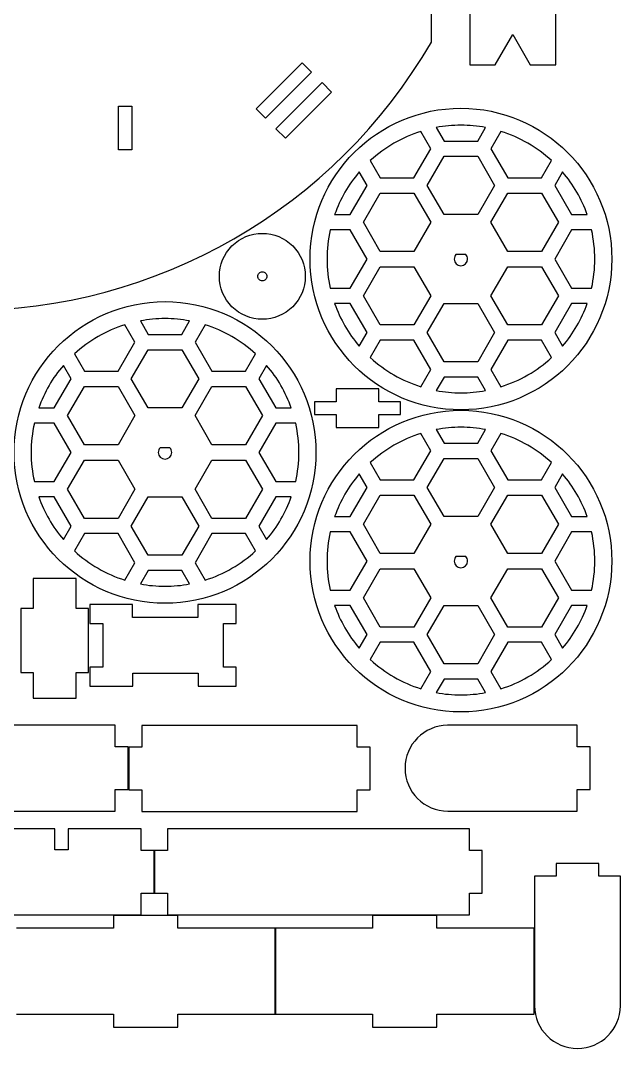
# Model space of a CAD drawing. Extents: x 10 to 279, y 19 to 440.
# Drawn here: x 131 to 269.9, y 19.1 to 257.3 of the extents above; entities that cross this region are included whole.
import ezdxf

# ---------------------------------------------------------------- set-up
doc = ezdxf.new("R2010")
doc.units = 0
doc.layers.add('Layer_1', color=7, linetype='CONTINUOUS')

msp = doc.modelspace()

# ---------------------------------------------------------------- linework, layer by layer
at = {"layer": 'Layer_1', "color": 7}
for p, q in [((235.04989, 326.94985), (235.04989, 247.04985)), ((254.94997, 247.04985), (254.94997, 326.94985)), ((226.14999, 252.24879), (226.14999, 309.90005)), ((240.95856, 247.04985), (245.00018, 254.04995)), ((245.00018, 254.04995), (249.04126, 247.04985)), ((185.5526, 236.82023), (196.229912, 247.497542)), ((196.229912, 247.497542), (198.421943, 245.305511)), ((235.04989, 247.04985), (240.95856, 247.04985)), ((249.04126, 247.04985), (254.94997, 247.04985)), ((198.421943, 245.305511), (187.744631, 234.628199)), ((190.159952, 232.212878), (200.837264, 242.89019)), ((203.029295, 240.698159), (192.351983, 230.020847)), ((200.837264, 242.89019), (203.029295, 240.698159)), ((153.65023, 237.3999), (156.75023, 237.3999)), ((153.65023, 227.2999), (153.65023, 237.3999)), ((156.75023, 237.3999), (156.75023, 227.2999)), ((187.744631, 234.628199), (185.5526, 236.82023)), ((192.351983, 230.020847), (190.159952, 232.212878)), ((226.03223, 227.57912), (223.71687, 231.589657)), ((227.2919, 232.482022), (229.10002, 229.350122)), ((233.00016, 233.012158), (233.00016, 233.012158)), ((236.89979, 229.350122), (238.7084, 232.482022)), ((242.28294, 231.589657), (239.96758, 227.57912)), ((242.28294, 231.589657), (242.28294, 231.589657)), ((229.10002, 229.350122), (236.89979, 229.350122)), ((156.75023, 227.2999), (153.65023, 227.2999)), ((222.13208, 220.824362), (226.03223, 227.57912)), ((239.96758, 227.57912), (243.86772, 220.824362)), ((212.01698, 224.834899), (214.33234, 220.824362)), ((225.20005, 219.052444), (229.09999, 225.807348)), ((229.09999, 225.807348), (236.89988, 225.807348)), ((236.89988, 225.807348), (240.79983, 219.052444)), ((251.66746, 220.824362), (253.98335, 224.834899)), ((211.26452, 219.05237), (209.4564, 222.18479)), ((256.5439, 222.18479), (254.73528, 219.05237)), ((256.5439, 222.18479), (256.5439, 222.18479)), ((214.33234, 220.824362), (222.13208, 220.824362)), ((243.86772, 220.824362), (251.66746, 220.824362)), ((207.3649, 212.297586), (211.26452, 219.05237)), ((210.43247, 210.526627), (214.33242, 217.28153)), ((214.33242, 217.28153), (222.13231, 217.28153)), ((222.13231, 217.28153), (226.03225, 210.526627)), ((229.09999, 212.297541), (225.20005, 219.052444)), ((240.79983, 219.052444), (236.89988, 212.297541)), ((239.96763, 210.526627), (243.86757, 217.28153)), ((243.86757, 217.28153), (251.66746, 217.28153)), ((251.66746, 217.28153), (255.56741, 210.526627)), ((254.73528, 219.05237), (258.63491, 212.297586)), ((203.74764, 212.297586), (207.3649, 212.297586)), ((236.89988, 212.297541), (229.09999, 212.297541)), ((258.63491, 212.297586), (262.25217, 212.297586)), ((214.33242, 203.771723), (210.43247, 210.526627)), ((226.03225, 210.526627), (222.13231, 203.771723)), ((243.86757, 203.771723), (239.96763, 210.526627)), ((255.56741, 210.526627), (251.66746, 203.771723)), ((207.3649, 208.754618), (202.73267, 208.754618)), ((211.26452, 201.999834), (207.3649, 208.754618)), ((258.63491, 208.755113), (254.73528, 201.999834)), ((263.26714, 208.755113), (258.63491, 208.755113)), ((222.13231, 203.771723), (214.33242, 203.771723)), ((234.140267, 203.050018), (231.860273, 203.050018)), ((251.66746, 203.771723), (243.86757, 203.771723)), ((207.3649, 195.245076), (211.26452, 201.999834)), ((210.43247, 193.47403), (214.33242, 200.228933)), ((214.33242, 200.228933), (222.13231, 200.228933)), ((222.13231, 200.228933), (226.03225, 193.47403)), ((231.449984, 201.999952), (231.449984, 201.988575)), ((232.999754, 200.450169), (233.011661, 200.450169)), ((234.55008, 201.999945), (234.55008, 202.011322)), ((239.96763, 193.47403), (243.86757, 200.228933)), ((243.86757, 200.228933), (251.66746, 200.228933)), ((251.66746, 200.228933), (255.56741, 193.47403)), ((254.73528, 201.999834), (258.63491, 195.245076)), ((267.95, 201.999996), (267.95, 201.999996)), ((188.05, 198), (188.05, 198)), ((196.95, 198), (196.95, 198)), ((202.73267, 195.245076), (207.3649, 195.245076)), ((214.33242, 186.719126), (210.43247, 193.47403)), ((226.03225, 193.47403), (222.13231, 186.719126)), ((243.86757, 186.719126), (239.96763, 193.47403)), ((255.56741, 193.47403), (251.66746, 186.719126)), ((258.63491, 195.245076), (263.26714, 195.245076)), ((207.3649, 191.703098), (203.74764, 191.703098)), ((211.26452, 184.94834), (207.3649, 191.703098)), ((225.20005, 184.948212), (229.09999, 191.703115)), ((229.09999, 191.703115), (236.89988, 191.703115)), ((236.89988, 191.703115), (240.79983, 184.948212)), ((258.63491, 191.703098), (254.73528, 184.94834)), ((262.25269, 191.703098), (258.63491, 191.703098)), ((157.48823, 182.76312), (155.17287, 186.773657)), ((158.7479, 187.666022), (160.55602, 184.534122)), ((164.45616, 188.196158), (164.45616, 188.196158)), ((168.35579, 184.534122), (170.1644, 187.666022)), ((173.73894, 186.773657), (171.42358, 182.76312)), ((173.73894, 186.773657), (173.73894, 186.773657)), ((222.13231, 186.719126), (214.33242, 186.719126)), ((251.66746, 186.719126), (243.86757, 186.719126)), ((160.55602, 184.534122), (168.35579, 184.534122)), ((209.45591, 181.815399), (211.26452, 184.94834)), ((229.09999, 178.193308), (225.20005, 184.948212)), ((240.79983, 184.948212), (236.89988, 178.193308)), ((254.73528, 184.94834), (256.5439, 181.81592)), ((153.58808, 176.008362), (157.48823, 182.76312)), ((171.42358, 182.76312), (175.32372, 176.008362)), ((214.33234, 183.176348), (212.01698, 179.16529)), ((222.13208, 183.176348), (214.33234, 183.176348)), ((226.03223, 176.421564), (222.13208, 183.176348)), ((243.86772, 183.176348), (239.96758, 176.421564)), ((251.66746, 183.176348), (243.86772, 183.176348)), ((253.98335, 179.16529), (251.66746, 183.176348)), ((143.47298, 180.018899), (145.78834, 176.008362)), ((156.65605, 174.236444), (160.55599, 180.991348)), ((160.55599, 180.991348), (168.35588, 180.991348)), ((168.35588, 180.991348), (172.25583, 174.236444)), ((183.12346, 176.008362), (185.43935, 180.018899)), ((142.72052, 174.23637), (140.9124, 177.36879)), ((187.9999, 177.36879), (186.19128, 174.23637)), ((187.9999, 177.36879), (187.9999, 177.36879)), ((223.71637, 172.410533), (226.03223, 176.421564)), ((236.89988, 178.193308), (229.09999, 178.193308)), ((239.96758, 176.421564), (242.28344, 172.410533)), ((138.8209, 167.481586), (142.72052, 174.23637)), ((145.78834, 176.008362), (153.58808, 176.008362)), ((160.55599, 167.481541), (156.65605, 174.236444)), ((172.25583, 174.236444), (168.35588, 167.481541)), ((175.32372, 176.008362), (183.12346, 176.008362)), ((186.19128, 174.23637), (190.09091, 167.481586)), ((229.10002, 174.650588), (227.2914, 171.518168)), ((236.89979, 174.650588), (229.10002, 174.650588)), ((238.7084, 171.518168), (236.89979, 174.650588)), ((141.88847, 165.710627), (145.78842, 172.46553)), ((145.78842, 172.46553), (153.58831, 172.46553)), ((153.58831, 172.46553), (157.48825, 165.710627)), ((171.42363, 165.710627), (175.32357, 172.46553)), ((175.32357, 172.46553), (183.12346, 172.46553)), ((183.12346, 172.46553), (187.02341, 165.710627)), ((204.09982, 171.89989), (204.09982, 168.90009)), ((214, 171.89989), (204.09982, 171.89989)), ((214, 168.90009), (214, 171.89989)), ((135.20364, 167.481586), (138.8209, 167.481586)), ((168.35588, 167.481541), (160.55599, 167.481541)), ((190.09091, 167.481586), (193.70817, 167.481586)), ((204.09982, 168.90009), (199.10014, 168.90009)), ((199.10014, 168.90009), (199.10014, 166)), ((218.99969, 168.90009), (214, 168.90009)), ((218.99969, 166), (218.99969, 168.90009)), ((145.78842, 158.955723), (141.88847, 165.710627)), ((157.48825, 165.710627), (153.58831, 158.955723)), ((175.32357, 158.955723), (171.42363, 165.710627)), ((187.02341, 165.710627), (183.12346, 158.955723)), ((199.10014, 166), (204.09982, 166)), ((204.09982, 166), (204.09982, 162.99969)), ((214, 162.99969), (214, 166)), ((214, 166), (218.99969, 166)), ((138.8209, 163.938618), (134.18867, 163.938618)), ((142.72052, 157.183834), (138.8209, 163.938618)), ((190.09091, 163.939113), (186.19128, 157.183834)), ((194.72314, 163.939113), (190.09091, 163.939113)), ((204.09982, 162.99969), (214, 162.99969)), ((227.2919, 162.482022), (229.10002, 159.350122)), ((233.00016, 163.012158), (233.00016, 163.012158)), ((236.89979, 159.350122), (238.7084, 162.482022)), ((226.03223, 157.57912), (223.71687, 161.589657)), ((242.28294, 161.589657), (239.96758, 157.57912)), ((242.28294, 161.589657), (242.28294, 161.589657)), ((153.58831, 158.955723), (145.78842, 158.955723)), ((165.596267, 158.234018), (163.316273, 158.234018)), ((183.12346, 158.955723), (175.32357, 158.955723)), ((222.13208, 150.824362), (226.03223, 157.57912)), ((229.10002, 159.350122), (236.89979, 159.350122)), ((239.96758, 157.57912), (243.86772, 150.824362)), ((138.8209, 150.429076), (142.72052, 157.183834)), ((141.88847, 148.65803), (145.78842, 155.412933)), ((145.78842, 155.412933), (153.58831, 155.412933)), ((153.58831, 155.412933), (157.48825, 148.65803)), ((162.905984, 157.183952), (162.905984, 157.172575)), ((164.455754, 155.634169), (164.467661, 155.634169)), ((166.00608, 157.183945), (166.00608, 157.195322)), ((171.42363, 148.65803), (175.32357, 155.412933)), ((175.32357, 155.412933), (183.12346, 155.412933)), ((183.12346, 155.412933), (187.02341, 148.65803)), ((186.19128, 157.183834), (190.09091, 150.429076)), ((199.406, 157.183996), (199.406, 157.183996)), ((225.20005, 149.052444), (229.09999, 155.807348)), ((229.09999, 155.807348), (236.89988, 155.807348)), ((236.89988, 155.807348), (240.79983, 149.052444)), ((212.01698, 154.834899), (214.33234, 150.824362)), ((251.66746, 150.824362), (253.98335, 154.834899)), ((134.18867, 150.429076), (138.8209, 150.429076)), ((190.09091, 150.429076), (194.72314, 150.429076)), ((211.26452, 149.05237), (209.4564, 152.18479)), ((214.33234, 150.824362), (222.13208, 150.824362)), ((243.86772, 150.824362), (251.66746, 150.824362)), ((256.5439, 152.18479), (254.73528, 149.05237)), ((256.5439, 152.18479), (256.5439, 152.18479)), ((145.78842, 141.903126), (141.88847, 148.65803)), ((157.48825, 148.65803), (153.58831, 141.903126)), ((175.32357, 141.903126), (171.42363, 148.65803)), ((187.02341, 148.65803), (183.12346, 141.903126)), ((207.3649, 142.297586), (211.26452, 149.05237)), ((229.09999, 142.297541), (225.20005, 149.052444)), ((240.79983, 149.052444), (236.89988, 142.297541)), ((254.73528, 149.05237), (258.63491, 142.297586)), ((138.8209, 146.887098), (135.20364, 146.887098)), ((142.72052, 140.13234), (138.8209, 146.887098)), ((156.65605, 140.132212), (160.55599, 146.887115)), ((160.55599, 146.887115), (168.35588, 146.887115)), ((168.35588, 146.887115), (172.25583, 140.132212)), ((190.09091, 146.887098), (186.19128, 140.13234)), ((193.70869, 146.887098), (190.09091, 146.887098)), ((210.43247, 140.526627), (214.33242, 147.28153)), ((214.33242, 147.28153), (222.13231, 147.28153)), ((222.13231, 147.28153), (226.03225, 140.526627)), ((239.96763, 140.526627), (243.86757, 147.28153)), ((243.86757, 147.28153), (251.66746, 147.28153)), ((251.66746, 147.28153), (255.56741, 140.526627)), ((153.58831, 141.903126), (145.78842, 141.903126)), ((183.12346, 141.903126), (175.32357, 141.903126)), ((203.74764, 142.297586), (207.3649, 142.297586)), ((236.89988, 142.297541), (229.09999, 142.297541)), ((258.63491, 142.297586), (262.25217, 142.297586)), ((140.91191, 136.999399), (142.72052, 140.13234)), ((145.78834, 138.360348), (143.47298, 134.34929)), ((153.58808, 138.360348), (145.78834, 138.360348)), ((157.48823, 131.605564), (153.58808, 138.360348)), ((160.55599, 133.377308), (156.65605, 140.132212)), ((172.25583, 140.132212), (168.35588, 133.377308)), ((175.32372, 138.360348), (171.42358, 131.605564)), ((183.12346, 138.360348), (175.32372, 138.360348)), ((185.43935, 134.34929), (183.12346, 138.360348)), ((186.19128, 140.13234), (187.9999, 136.99992)), ((207.3649, 138.754618), (202.73267, 138.754618)), ((211.26452, 131.999834), (207.3649, 138.754618)), ((214.33242, 133.771723), (210.43247, 140.526627)), ((226.03225, 140.526627), (222.13231, 133.771723)), ((243.86757, 133.771723), (239.96763, 140.526627)), ((255.56741, 140.526627), (251.66746, 133.771723)), ((258.63491, 138.755113), (254.73528, 131.999834)), ((263.26714, 138.755113), (258.63491, 138.755113)), ((222.13231, 133.771723), (214.33242, 133.771723)), ((251.66746, 133.771723), (243.86757, 133.771723)), ((155.17237, 127.594533), (157.48823, 131.605564)), ((168.35588, 133.377308), (160.55599, 133.377308)), ((171.42358, 131.605564), (173.73944, 127.594533)), ((207.3649, 125.245076), (211.26452, 131.999834)), ((231.449984, 131.999952), (231.449984, 131.988575)), ((234.140267, 133.050018), (231.860273, 133.050018)), ((234.55008, 131.999945), (234.55008, 132.011322)), ((254.73528, 131.999834), (258.63491, 125.245076)), ((267.95, 131.999996), (267.95, 131.999996)), ((160.55602, 129.834588), (158.7474, 126.702168)), ((168.35579, 129.834588), (160.55602, 129.834588)), ((170.1644, 126.702168), (168.35579, 129.834588)), ((210.43247, 123.47403), (214.33242, 130.228933)), ((214.33242, 130.228933), (222.13231, 130.228933)), ((222.13231, 130.228933), (226.03225, 123.47403)), ((232.999754, 130.450169), (233.011661, 130.450169)), ((239.96763, 123.47403), (243.86757, 130.228933)), ((243.86757, 130.228933), (251.66746, 130.228933)), ((251.66746, 130.228933), (255.56741, 123.47403)), ((143.85025, 127.95), (133.95008, 127.95)), ((133.95008, 127.95), (133.95008, 121.04964)), ((143.85025, 121.04964), (143.85025, 127.95)), ((202.73267, 125.245076), (207.3649, 125.245076)), ((258.63491, 125.245076), (263.26714, 125.245076)), ((147.05, 121.95), (147.05, 117.55027)), ((156.94965, 121.95), (147.05, 121.95)), ((156.94965, 118.95021), (156.94965, 121.95)), ((180.94973, 121.95), (172.05002, 121.95)), ((172.05002, 121.95), (172.05002, 118.95021)), ((180.94973, 117.55027), (180.94973, 121.95)), ((207.3649, 121.703098), (203.74764, 121.703098)), ((211.26452, 114.94834), (207.3649, 121.703098)), ((214.33242, 116.719126), (210.43247, 123.47403)), ((226.03225, 123.47403), (222.13231, 116.719126)), ((225.20005, 114.948212), (229.09999, 121.703115)), ((229.09999, 121.703115), (236.89988, 121.703115)), ((236.89988, 121.703115), (240.79983, 114.948212)), ((243.86757, 116.719126), (239.96763, 123.47403)), ((255.56741, 123.47403), (251.66746, 116.719126)), ((258.63491, 121.703098), (254.73528, 114.94834)), ((262.25269, 121.703098), (258.63491, 121.703098)), ((133.95008, 121.04964), (131.05, 121.04964)), ((131.05, 121.04964), (131.05, 106.14978)), ((146.75033, 121.04964), (143.85025, 121.04964)), ((146.75033, 106.14978), (146.75033, 121.04964)), ((147.05, 117.55027), (150.04982, 117.55027)), ((150.04982, 117.55027), (150.04982, 107.45012)), ((172.05002, 118.95021), (156.94965, 118.95021)), ((177.99952, 107.45012), (177.99952, 117.55027)), ((177.99952, 117.55027), (180.94973, 117.55027)), ((209.45591, 111.815399), (211.26452, 114.94834)), ((222.13231, 116.719126), (214.33242, 116.719126)), ((229.09999, 108.193308), (225.20005, 114.948212)), ((240.79983, 114.948212), (236.89988, 108.193308)), ((251.66746, 116.719126), (243.86757, 116.719126)), ((254.73528, 114.94834), (256.5439, 111.81592)), ((214.33234, 113.176348), (212.01698, 109.16529)), ((222.13208, 113.176348), (214.33234, 113.176348)), ((226.03223, 106.421564), (222.13208, 113.176348)), ((243.86772, 113.176348), (239.96758, 106.421564)), ((251.66746, 113.176348), (243.86772, 113.176348)), ((253.98335, 109.16529), (251.66746, 113.176348)), ((150.04982, 107.45012), (147.05, 107.45012)), ((147.05, 107.45012), (147.05, 103.04989)), ((180.94973, 107.45012), (177.99952, 107.45012)), ((180.94973, 103.04989), (180.94973, 107.45012)), ((236.89988, 108.193308), (229.09999, 108.193308)), ((131.05, 106.14978), (133.95008, 106.14978)), ((133.95008, 106.14978), (133.95008, 100.24988)), ((143.85025, 100.24988), (143.85025, 106.14978)), ((143.85025, 106.14978), (146.75033, 106.14978)), ((156.99978, 103.04989), (156.99978, 106.05021)), ((156.99978, 106.05021), (172.09963, 106.05021)), ((172.09963, 106.05021), (172.09963, 103.04989)), ((223.71637, 102.410533), (226.03223, 106.421564)), ((239.96758, 106.421564), (242.28344, 102.410533)), ((147.05, 103.04989), (156.99978, 103.04989)), ((172.09963, 103.04989), (180.94973, 103.04989)), ((229.10002, 104.650588), (227.2914, 101.518168)), ((236.89979, 104.650588), (229.10002, 104.650588)), ((238.7084, 101.518168), (236.89979, 104.650588)), ((133.95008, 100.24988), (143.85025, 100.24988)), ((152.94963, 93.95001), (103.04982, 93.95001)), ((152.94963, 88.9498), (152.94963, 93.95001)), ((159.1002, 93.89987), (159.1002, 88.89966)), ((209, 93.89987), (159.1002, 93.89987)), ((209, 88.89966), (209, 93.89987)), ((259.94971, 93.94999), (229.94941, 93.94999)), ((259.94971, 88.95028), (259.94971, 93.94999)), ((155.94996, 88.9498), (152.94963, 88.9498)), ((155.94996, 79.05014), (155.94996, 88.9498)), ((159.1002, 88.89966), (156.10038, 88.89966)), ((156.10038, 88.89966), (156.10038, 79.00001)), ((212.00033, 88.89966), (209, 88.89966)), ((212.00033, 79.00001), (212.00033, 88.89966)), ((262.94951, 88.95028), (259.94971, 88.95028)), ((262.94921, 79.0501), (262.94951, 88.95028)), ((152.94963, 74.04993), (152.94963, 79.05014)), ((152.94963, 79.05014), (155.94996, 79.05014)), ((156.10038, 79.00001), (159.1002, 79.00001)), ((159.1002, 79.00001), (159.1002, 73.99979)), ((209, 73.99979), (209, 79.00001)), ((209, 79.00001), (212.00033, 79.00001)), ((259.94941, 74.0504), (259.94941, 79.0501)), ((259.94941, 79.0501), (262.94921, 79.0501)), ((103.04982, 74.04993), (152.94963, 74.04993)), ((159.1002, 73.99979), (209, 73.99979)), ((229.94911, 74.0504), (259.94941, 74.0504)), ((138.95013, 69.95001), (89.050341, 69.95001)), ((138.95013, 65.05006), (138.95013, 69.95001)), ((158.94995, 69.95001), (142.0502, 69.95001)), ((142.0502, 69.95001), (142.0502, 65.05006)), ((158.94995, 64.9498), (158.94995, 69.95001)), ((165.05034, 69.95001), (165.05034, 64.94978)), ((234.94993, 69.95001), (165.05034, 69.95001)), ((234.94993, 64.94978), (234.94993, 69.95001)), ((142.0502, 65.05006), (138.95013, 65.05006)), ((161.95028, 64.9498), (158.94995, 64.9498)), ((161.95028, 55.05015), (161.95028, 64.9498)), ((165.05034, 64.94978), (162.05, 64.94978)), ((162.05, 64.94978), (162.05, 55.05014)), ((237.95028, 64.94978), (234.94993, 64.94978)), ((237.95028, 55.05014), (237.95028, 64.94978)), ((255.04971, 61.95001), (255.04971, 58.95021)), ((264.94988, 61.94971), (255.04971, 61.95001)), ((264.94988, 58.94991), (264.94988, 61.94971)), ((255.04971, 58.95021), (250.05001, 58.95021)), ((250.05001, 58.95021), (250.05001, 28.94991)), ((269.94958, 58.94991), (264.94988, 58.94991)), ((269.94958, 28.94961), (269.94958, 58.94991)), ((158.94995, 50.04992), (158.94995, 55.05015)), ((158.94995, 55.05015), (161.95028, 55.05015)), ((162.05, 55.05014), (165.05034, 55.05014)), ((165.05034, 55.05014), (165.05034, 50.04993)), ((234.94993, 50.04993), (234.94993, 55.05014)), ((234.94993, 55.05014), (237.95028, 55.05014)), ((89.050341, 50.04992), (158.94995, 50.04992)), ((165.05034, 50.04993), (234.94993, 50.04993)), ((152.50031, 49.89992), (152.50031, 46.9001)), ((167.40017, 49.89992), (152.50031, 49.89992)), ((167.40017, 46.9001), (167.40017, 49.89992)), ((212.50031, 49.89992), (212.50031, 46.9001)), ((227.40018, 49.89992), (212.50031, 49.89992)), ((227.40018, 46.9001), (227.40018, 49.89992)), ((152.50031, 46.9001), (130.05, 46.9001)), ((189.95023, 46.9001), (167.40017, 46.9001)), ((189.95023, 27.00001), (189.95023, 46.9001)), ((212.50031, 46.9001), (190.05, 46.9001)), ((190.05, 46.9001), (190.05, 27.00002)), ((249.95023, 46.9001), (227.40018, 46.9001)), ((249.95023, 27.00002), (249.95023, 46.9001)), ((130.05, 27.00001), (152.50031, 27.00001)), ((152.50031, 27.00001), (152.50031, 24.00019)), ((167.40017, 24.00019), (167.40017, 27.00001)), ((167.40017, 27.00001), (189.95023, 27.00001)), ((190.05, 27.00002), (212.50031, 27.00002)), ((212.50031, 27.00002), (212.50031, 24.00021)), ((227.40018, 24.00021), (227.40018, 27.00002)), ((227.40018, 27.00002), (249.95023, 27.00002)), ((152.50031, 24.00019), (167.40017, 24.00019)), ((212.50031, 24.00021), (227.40018, 24.00021))]:
    msp.add_line(p, q, dxfattribs=at)
for points in [[(118.10026, 190.05), (162.626512, 190.05007), (203.788437, 213.744919), (226.14999, 252.24879)], [(198.05, 201.999996), (198.05, 221.302348), (213.697648, 236.949996), (233, 236.949997)], [(233, 236.949997), (252.302352, 236.949996), (267.95, 221.302348), (267.95, 201.999996)], [(223.71687, 231.589657), (219.367904, 230.225226), (215.373164, 227.918922), (212.01698, 224.834899)], [(233.00016, 233.012158), (231.08512, 233.012073), (229.174204, 232.834603), (227.2919, 232.482022)], [(238.7084, 232.482022), (236.826103, 232.834601), (234.915194, 233.012071), (233.00016, 233.012158)], [(253.98335, 224.834899), (250.627014, 227.918988), (246.632091, 230.225296), (242.28294, 231.589657)], [(209.4564, 222.18479), (206.957993, 219.270752), (205.022276, 215.918216), (203.74764, 212.297586)], [(262.25217, 212.297586), (260.977682, 215.918179), (259.042133, 219.270713), (256.5439, 222.18479)], [(179.964287, 205.035713), (181.830274, 206.9017), (184.361096, 207.95), (187, 207.95)], [(187, 207.95), (189.638904, 207.95), (192.169726, 206.9017), (194.035713, 205.035713)], [(202.73267, 208.754618), (202.237699, 206.537107), (201.987923, 204.271915), (201.98784, 201.999834)], [(264.01197, 201.999834), (264.011923, 204.272081), (263.762147, 206.53744), (263.26714, 208.755113)], [(177.05, 198), (177.05, 200.638904), (178.0983, 203.169726), (179.964287, 205.035713)], [(194.035713, 205.035713), (195.9017, 203.169726), (196.95, 200.638904), (196.95, 198)], [(231.860273, 203.050018), (231.596554, 202.763904), (231.450094, 202.389066), (231.449984, 201.999952)], [(234.55008, 202.011322), (234.547264, 202.396443), (234.401171, 202.766723), (234.140267, 203.050018)], [(233, 167.049995), (213.697648, 167.049996), (198.05, 182.697644), (198.05, 201.999996)], [(201.98784, 201.999834), (201.987925, 199.727761), (202.237701, 197.462579), (202.73267, 195.245076)], [(231.449984, 201.988575), (231.456352, 201.137155), (232.14831, 200.450271), (232.999754, 200.450169)], [(267.95, 201.999996), (267.95, 182.697644), (252.302352, 167.049996), (233, 167.049995)], [(233.011661, 200.450169), (233.863089, 200.45653), (234.549981, 201.148493), (234.55008, 201.999945)], [(263.26714, 195.245076), (263.762109, 197.462579), (264.011885, 199.727761), (264.01197, 201.999834)], [(179.964287, 190.964287), (178.0983, 192.830274), (177.05, 195.361096), (177.05, 198)], [(185.95, 198), (185.95, 198.278477), (186.060625, 198.545549), (186.257538, 198.742462)], [(186.257538, 197.257538), (186.060625, 197.454451), (185.95, 197.721523), (185.95, 198)], [(186.257538, 198.742462), (186.454451, 198.939375), (186.721523, 199.05), (187, 199.05)], [(187, 199.05), (187.278477, 199.05), (187.545549, 198.939375), (187.742462, 198.742462)], [(187.742462, 198.742462), (187.939375, 198.545549), (188.05, 198.278477), (188.05, 198)], [(188.05, 198), (188.05, 197.721523), (187.939375, 197.454451), (187.742462, 197.257538)], [(196.95, 198), (196.95, 195.361096), (195.9017, 192.830274), (194.035713, 190.964287)], [(187, 196.95), (186.721523, 196.95), (186.454451, 197.060625), (186.257538, 197.257538)], [(187.742462, 197.257538), (187.545549, 197.060625), (187.278477, 196.95), (187, 196.95)], [(129.506, 157.183996), (129.506, 176.486348), (145.153648, 192.133996), (164.456, 192.133997)], [(164.456, 192.133997), (183.758352, 192.133996), (199.406, 176.486348), (199.406, 157.183996)], [(187, 188.05), (184.361096, 188.05), (181.830274, 189.0983), (179.964287, 190.964287)], [(194.035713, 190.964287), (192.169726, 189.0983), (189.638904, 188.05), (187, 188.05)], [(203.74764, 191.703098), (205.022073, 188.08233), (206.957624, 184.729624), (209.45591, 181.815399)], [(256.5439, 181.81592), (259.042315, 184.729948), (260.978042, 188.082475), (262.25269, 191.703098)], [(155.17287, 186.773657), (150.823904, 185.409226), (146.829164, 183.102922), (143.47298, 180.018899)], [(164.45616, 188.196158), (162.54112, 188.196073), (160.630204, 188.018603), (158.7479, 187.666022)], [(170.1644, 187.666022), (168.282103, 188.018601), (166.371194, 188.196071), (164.45616, 188.196158)], [(185.43935, 180.018899), (182.083014, 183.102988), (178.088091, 185.409296), (173.73894, 186.773657)], [(212.01698, 179.16529), (215.373019, 176.08133), (219.367582, 173.77503), (223.71637, 172.410533)], [(242.28344, 172.410533), (246.632413, 173.774961), (250.62716, 176.081265), (253.98335, 179.16529)], [(140.9124, 177.36879), (138.413993, 174.454752), (136.478276, 171.102216), (135.20364, 167.481586)], [(193.70817, 167.481586), (192.433682, 171.102179), (190.498133, 174.454713), (187.9999, 177.36879)], [(227.2914, 171.518168), (229.173868, 171.165556), (231.084953, 170.988086), (233.00016, 170.988031)], [(233.00016, 170.988031), (234.915194, 170.988118), (236.826103, 171.165588), (238.7084, 171.518168)], [(198.05, 131.999996), (198.05, 151.302348), (213.697648, 166.949996), (233, 166.949997)], [(233, 166.949997), (252.302352, 166.949996), (267.95, 151.302348), (267.95, 131.999996)], [(134.18867, 163.938618), (133.693699, 161.721107), (133.443923, 159.455915), (133.44384, 157.183834)], [(195.46797, 157.183834), (195.467923, 159.456081), (195.218147, 161.72144), (194.72314, 163.939113)], [(233.00016, 163.012158), (231.08512, 163.012073), (229.174204, 162.834603), (227.2919, 162.482022)], [(238.7084, 162.482022), (236.826103, 162.834601), (234.915194, 163.012071), (233.00016, 163.012158)], [(223.71687, 161.589657), (219.367904, 160.225226), (215.373164, 157.918922), (212.01698, 154.834899)], [(253.98335, 154.834899), (250.627014, 157.918988), (246.632091, 160.225296), (242.28294, 161.589657)], [(163.316273, 158.234018), (163.052554, 157.947904), (162.906094, 157.573066), (162.905984, 157.183952)], [(166.00608, 157.195322), (166.003264, 157.580443), (165.857171, 157.950723), (165.596267, 158.234018)], [(164.456, 122.233995), (145.153648, 122.233996), (129.506, 137.881644), (129.506, 157.183996)], [(133.44384, 157.183834), (133.443925, 154.911761), (133.693701, 152.646579), (134.18867, 150.429076)], [(162.905984, 157.172575), (162.912352, 156.321155), (163.60431, 155.634271), (164.455754, 155.634169)], [(199.406, 157.183996), (199.406, 137.881644), (183.758352, 122.233996), (164.456, 122.233995)], [(164.467661, 155.634169), (165.319089, 155.64053), (166.005981, 156.332493), (166.00608, 157.183945)], [(194.72314, 150.429076), (195.218109, 152.646579), (195.467885, 154.911761), (195.46797, 157.183834)], [(209.4564, 152.18479), (206.957993, 149.270752), (205.022276, 145.918216), (203.74764, 142.297586)], [(262.25217, 142.297586), (260.977682, 145.918179), (259.042133, 149.270713), (256.5439, 152.18479)], [(135.20364, 146.887098), (136.478073, 143.26633), (138.413624, 139.913624), (140.91191, 136.999399)], [(187.9999, 136.99992), (190.498315, 139.913948), (192.434042, 143.266475), (193.70869, 146.887098)], [(202.73267, 138.754618), (202.237699, 136.537107), (201.987923, 134.271915), (201.98784, 131.999834)], [(264.01197, 131.999834), (264.011923, 134.272081), (263.762147, 136.53744), (263.26714, 138.755113)], [(143.47298, 134.34929), (146.829019, 131.26533), (150.823582, 128.95903), (155.17237, 127.594533)], [(173.73944, 127.594533), (178.088413, 128.958961), (182.08316, 131.265265), (185.43935, 134.34929)], [(233, 97.049995), (213.697648, 97.049996), (198.05, 112.697644), (198.05, 131.999996)], [(201.98784, 131.999834), (201.987925, 129.727761), (202.237701, 127.462579), (202.73267, 125.245076)], [(231.860273, 133.050018), (231.596554, 132.763904), (231.450094, 132.389066), (231.449984, 131.999952)], [(231.449984, 131.988575), (231.456352, 131.137155), (232.14831, 130.450271), (232.999754, 130.450169)], [(267.95, 131.999996), (267.95, 112.697644), (252.302352, 97.049996), (233, 97.049995)], [(233.011661, 130.450169), (233.863089, 130.45653), (234.549981, 131.148493), (234.55008, 131.999945)], [(234.55008, 132.011322), (234.547264, 132.396443), (234.401171, 132.766723), (234.140267, 133.050018)], [(263.26714, 125.245076), (263.762109, 127.462579), (264.011885, 129.727761), (264.01197, 131.999834)], [(158.7474, 126.702168), (160.629868, 126.349556), (162.540953, 126.172086), (164.45616, 126.172031)], [(164.45616, 126.172031), (166.371194, 126.172118), (168.282103, 126.349588), (170.1644, 126.702168)], [(203.74764, 121.703098), (205.022073, 118.08233), (206.957624, 114.729624), (209.45591, 111.815399)], [(256.5439, 111.81592), (259.042315, 114.729948), (260.978042, 118.082475), (262.25269, 121.703098)], [(212.01698, 109.16529), (215.373019, 106.08133), (219.367582, 103.77503), (223.71637, 102.410533)], [(242.28344, 102.410533), (246.632413, 103.774961), (250.62716, 106.081265), (253.98335, 109.16529)], [(227.2914, 101.518168), (229.173868, 101.165556), (231.084953, 100.988086), (233.00016, 100.988031)], [(233.00016, 100.988031), (234.915194, 100.988118), (236.826103, 101.165588), (238.7084, 101.518168)], [(229.92441, 93.94999), (224.458797, 93.908467), (220.049952, 89.46596), (220.05, 84.00019)], [(229.94941, 93.94999), (229.941077, 93.95), (229.932743, 93.95), (229.92441, 93.94999)], [(220.05, 84.00019), (220.050044, 78.524851), (224.473843, 74.078404), (229.94911, 74.0504)], [(250.05001, 28.94991), (250.05, 28.941577), (250.05, 28.933243), (250.05001, 28.92491)], [(250.05001, 28.92491), (250.091539, 23.459309), (254.534031, 19.050473), (259.99979, 19.05051)], [(259.99979, 19.05051), (265.475125, 19.050554), (269.921571, 23.474347), (269.94958, 28.94961)]]:
    msp.add_open_spline(points, degree=3, dxfattribs=at)

doc.saveas('drawing.dxf')
